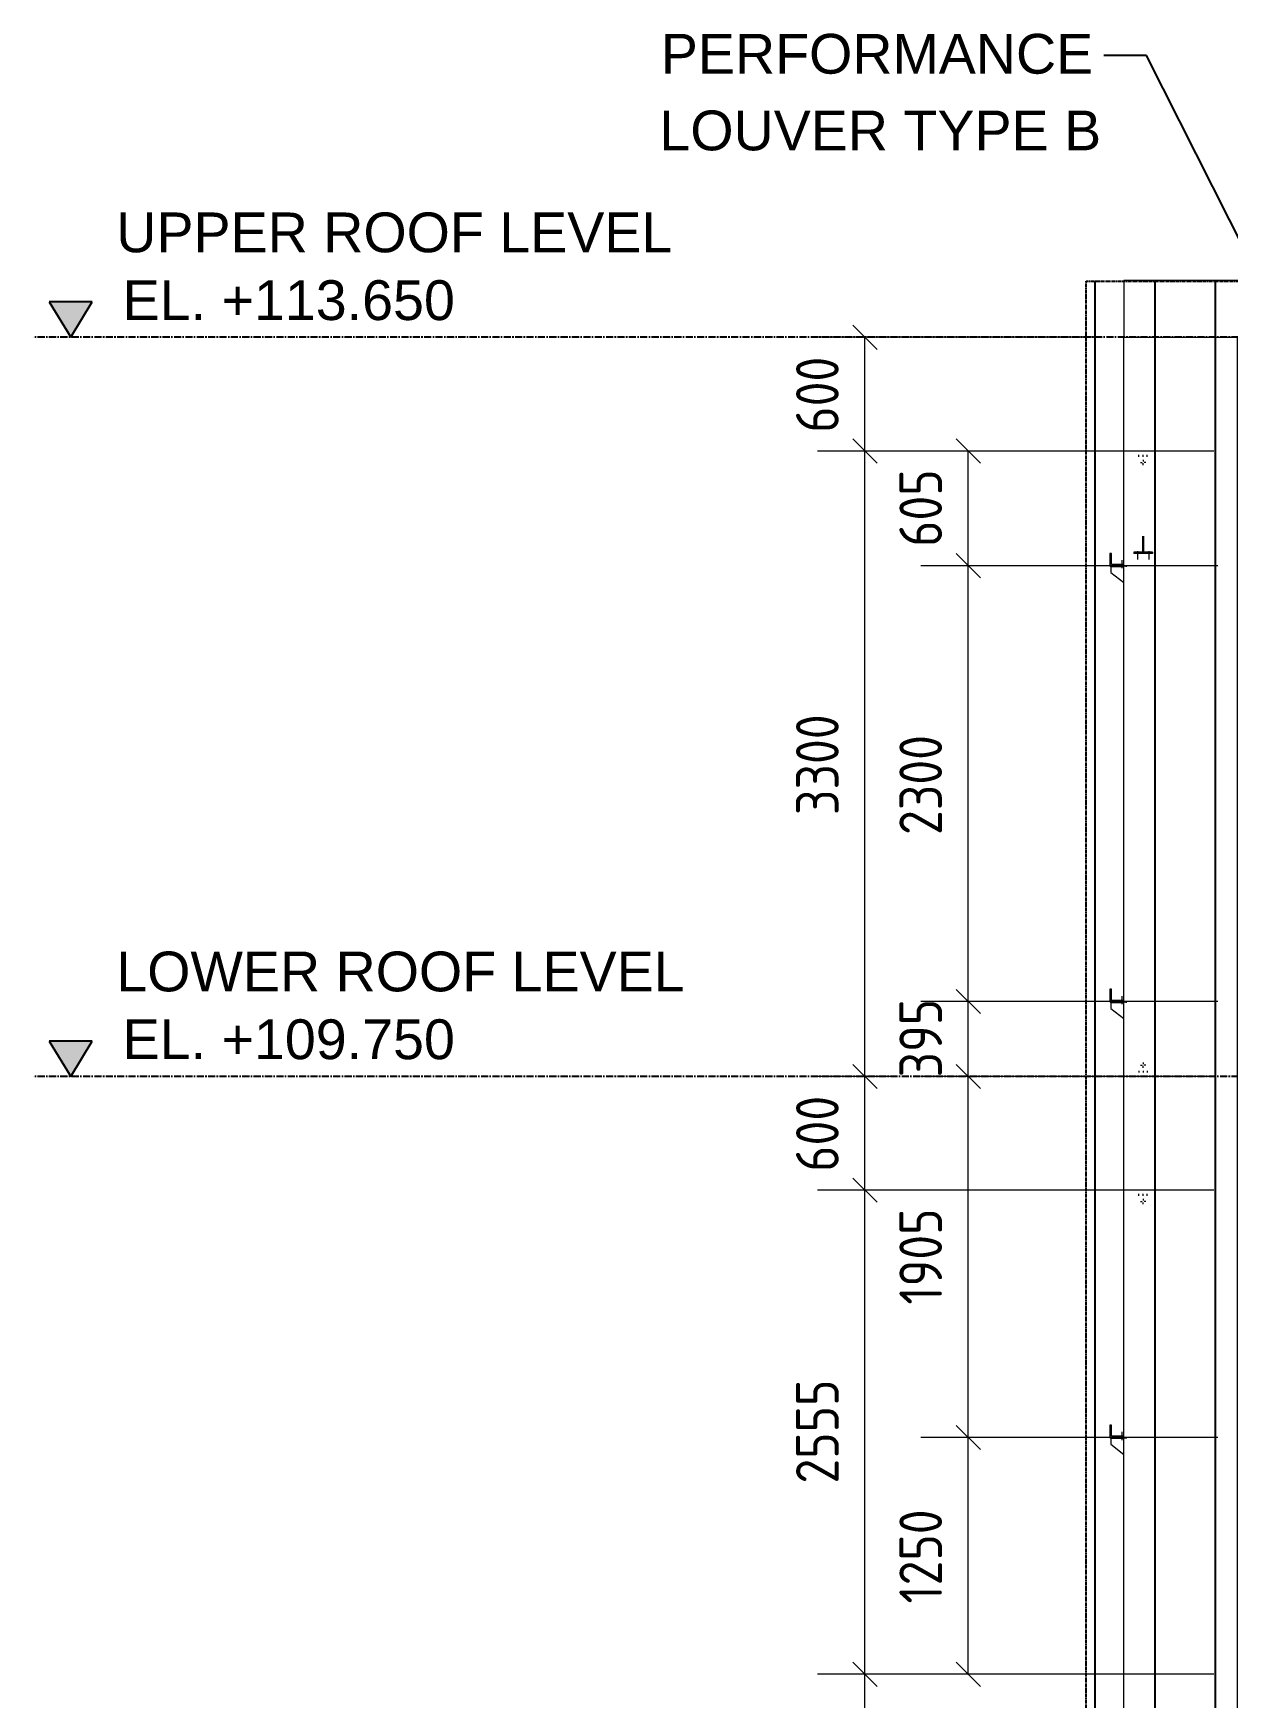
# Model space of a CAD drawing. Header units: millimetres. Extents: x -153298 to 620751, y -313239 to 250031.
# Drawn here: x 24877 to 31180, y -119183 to -110401 of the extents above; entities that cross this region are included whole.
import ezdxf

# ---------------------------------------------------------------- set-up
doc = ezdxf.new("R2010")
doc.units = ezdxf.units.MM
for name, pattern in [('CENTER', [2, 1.25, -0.25, 0.25, -0.25]), ('HIDDEN', [0.375, 0.25, -0.125]), ('XKITLINE00', [0]), ('XKITLINE02', [4, 2, -2])]:
    doc.linetypes.add(name, pattern=pattern)
for name, color, linetype, lineweight in [('Bolt', 7, 'Continuous', 0), ('Part', 7, 'Continuous', 0), ('Z-DIMENSIONS', 7, 'Continuous', 0)]:
    doc.layers.add(name, color=color, linetype=linetype, lineweight=lineweight)
doc.layers.add('HATCH', color=7, linetype='Continuous')
doc.layers.add('S-DIM', color=7, linetype='Continuous')
doc.styles.add('ISOCPEUR', font='isocpeur.ttf')
doc.styles.add('ROMANS', font='arial.ttf', dxfattribs={"width": 0.85})
doc.dimstyles.get("Standard").update_dxf_attribs({"dimtxt": 0.18, "dimasz": 0.18, "dimexe": 0.18, "dimexo": 0.0625, "dimgap": 0.09, "dimtad": 0, "dimtih": 1, "dimtoh": 1, "dimdec": 4, "dimzin": 0, "dimdsep": 46, "dimtxsty": 'Standard', "dimcen": 0.09, "dimclrd": 7, "dimclre": 7, "dimclrt": 7, "dimadec": 0, "dimazin": 0, "dimtfac": 1, "dimtdec": 4, "dimtofl": 0, "dimtmove": 0, "dimatfit": 3, "dimfxl": 1, "dimtolj": 1, "dimtzin": 0, "dimarcsym": 0})

# ---------------------------------------------------------------- blocks, each defined once
blk = doc.blocks.new('*A13421302')
at = {"layer": 'Part', "color": 7, "linetype": 'XKITLINE00', "lineweight": 0}
for p, q in [((295.707934, -6.465455), (295.707934, -6.705455)), ((295.707934, -6.705455), (296.257888, -7.133197))]:
    blk.add_line(p, q, dxfattribs=at)
blk = doc.blocks.new('*A13441304')
at = {"layer": 'Part', "color": 7, "linetype": 'XKITLINE00', "lineweight": 0}
for p, q in [((369.977907, 42.422545), (296.257891, 42.422545)), ((296.257891, 42.422545), (296.257891, 40.022545)), ((369.977907, 40.022545), (369.977907, 42.422545)), ((296.257896, 40.022545), (296.257891, 40.022545)), ((296.257891, 40.022545), (369.977907, 40.022545))]:
    blk.add_line(p, q, dxfattribs=at)
blk = doc.blocks.new('*A13521311')
at = {"layer": 'Part', "color": 7, "linetype": 'XKITLINE00', "lineweight": 0}
for p, q in [((296.257888, -24.857455), (296.257888, 40.022545)), ((296.257888, 40.022545), (301.057888, 40.022545)), ((301.057888, -20.634477), (301.057888, 40.022545)), ((301.057888, -24.857455), (301.057888, -21.864234))]:
    blk.add_line(p, q, dxfattribs=at)
blk = doc.blocks.new('*A15001456')
at = {"layer": 'Bolt'}
for points in [[(296.364, -6.417), (296.364, -6.465), (296.012, -6.465), (296.012, -6.417)], [(296.364, -6.417), (296.364, -6.465), (296.012, -6.465), (296.012, -6.417)], [(296.244, -6.369), (296.244, -6.417), (296.132, -6.417), (296.132, -6.369)], [(296.244, -6.369), (296.244, -6.417), (296.132, -6.417), (296.132, -6.369)]]:
    blk.add_hatch(color=7, dxfattribs=at).paths.add_polyline_path(points, flags=17)
at = {"layer": 'Bolt', "color": 7, "linetype": 'XKITLINE00', "lineweight": 0}
for p, q in [((296.188, -6.529), (296.188, -6.185)), ((296.188, -6.529), (296.188, -6.185)), ((296.012, -6.465), (296.012, -6.417)), ((296.012, -6.465), (296.012, -6.417)), ((296.132, -6.417), (296.132, -6.369)), ((296.132, -6.417), (296.132, -6.369)), ((296.244, -6.417), (296.244, -6.369)), ((296.244, -6.417), (296.244, -6.369)), ((296.364, -6.465), (296.364, -6.417)), ((296.364, -6.465), (296.364, -6.417))]:
    blk.add_line(p, q, dxfattribs=at)
blk = doc.blocks.new('*A15011457')
at = {"layer": 'Part', "color": 7, "linetype": 'XKITLINE00', "lineweight": 0}
for p, q in [((295.707934, -6.465455), (295.707934, -6.417455)), ((296.257888, -6.465455), (295.707934, -6.465455))]:
    blk.add_line(p, q, dxfattribs=at)
blk = doc.blocks.new('*A15021458')
at = {"layer": 'Bolt', "color": 7, "linetype": 'XKITLINE02', "lineweight": 0}
for p, q in [((296.891934, 3.782545), (296.891934, 3.862545)), ((296.891934, 3.782545), (296.891934, 3.862545)), ((297.067934, 3.782545), (297.067934, 3.862545)), ((297.067934, 3.782545), (297.067934, 3.862545)), ((297.243934, 3.782545), (297.243934, 3.862545)), ((297.243934, 3.782545), (297.243934, 3.862545))]:
    blk.add_line(p, q, dxfattribs=at)
blk = doc.blocks.new('*A15031459')
at = {"layer": 'Bolt', "color": 7, "linetype": 'XKITLINE00', "lineweight": 0}
for p, q in [((296.955908, 3.542545), (297.0305, 3.542545)), ((297.067908, 3.654545), (297.067908, 3.579953)), ((297.179908, 3.542545), (297.105316, 3.542545)), ((297.067908, 3.430545), (297.067908, 3.505137))]:
    blk.add_line(p, q, dxfattribs=at)
blk = doc.blocks.new('*A15041460')
at = {"layer": 'Part', "color": 7, "linetype": 'XKITLINE00', "lineweight": 0}
for p, q in [((295.707934, 30.334545), (295.707934, 30.382545)), ((296.257888, 30.334545), (295.707934, 30.334545))]:
    blk.add_line(p, q, dxfattribs=at)
blk = doc.blocks.new('*A15051461')
at = {"layer": 'Bolt'}
for points in [[(296.364, 11.983), (296.364, 11.935), (296.012, 11.935), (296.012, 11.983)], [(296.364, 11.983), (296.364, 11.935), (296.012, 11.935), (296.012, 11.983)], [(296.244, 12.031), (296.244, 11.983), (296.132, 11.983), (296.132, 12.031)], [(296.244, 12.031), (296.244, 11.983), (296.132, 11.983), (296.132, 12.031)]]:
    blk.add_hatch(color=7, dxfattribs=at).paths.add_polyline_path(points, flags=17)
at = {"layer": 'Bolt', "color": 7, "linetype": 'XKITLINE00', "lineweight": 0}
for p, q in [((296.012, 11.935), (296.012, 11.983)), ((296.012, 11.935), (296.012, 11.983)), ((296.132, 11.983), (296.132, 12.031)), ((296.132, 11.983), (296.132, 12.031)), ((296.188, 11.871), (296.188, 12.215)), ((296.188, 11.871), (296.188, 12.215)), ((296.244, 11.983), (296.244, 12.031)), ((296.244, 11.983), (296.244, 12.031)), ((296.364, 11.935), (296.364, 11.983)), ((296.364, 11.935), (296.364, 11.983))]:
    blk.add_line(p, q, dxfattribs=at)
blk = doc.blocks.new('*A15061462')
at = {"layer": 'Part', "color": 7, "linetype": 'XKITLINE00', "lineweight": 0}
for p, q in [((295.707934, 11.934545), (295.707934, 11.694545)), ((295.707934, 11.694545), (296.257888, 11.266803))]:
    blk.add_line(p, q, dxfattribs=at)
blk = doc.blocks.new('*A15071463')
at = {"layer": 'Part', "color": 7, "linetype": 'XKITLINE00', "lineweight": 0}
for p, q in [((295.707934, 11.934545), (295.707934, 11.982545)), ((296.257888, 11.934545), (295.707934, 11.934545))]:
    blk.add_line(p, q, dxfattribs=at)
blk = doc.blocks.new('*A15081464')
at = {"layer": 'Bolt'}
for points in [[(296.364, 30.383), (296.364, 30.335), (296.012, 30.335), (296.012, 30.383)], [(296.364, 30.383), (296.364, 30.335), (296.012, 30.335), (296.012, 30.383)], [(296.244, 30.431), (296.244, 30.383), (296.132, 30.383), (296.132, 30.431)], [(296.244, 30.431), (296.244, 30.383), (296.132, 30.383), (296.132, 30.431)]]:
    blk.add_hatch(color=7, dxfattribs=at).paths.add_polyline_path(points, flags=17)
at = {"layer": 'Bolt', "color": 7, "linetype": 'XKITLINE00', "lineweight": 0}
for p, q in [((296.012, 30.335), (296.012, 30.383)), ((296.012, 30.335), (296.012, 30.383)), ((296.132, 30.383), (296.132, 30.431)), ((296.132, 30.383), (296.132, 30.431)), ((296.188, 30.271), (296.188, 30.615)), ((296.188, 30.271), (296.188, 30.615)), ((296.244, 30.383), (296.244, 30.431)), ((296.244, 30.383), (296.244, 30.431)), ((296.364, 30.335), (296.364, 30.383)), ((296.364, 30.335), (296.364, 30.383))]:
    blk.add_line(p, q, dxfattribs=at)
blk = doc.blocks.new('*A15091465')
at = {"layer": 'Part', "color": 7, "linetype": 'XKITLINE00', "lineweight": 0}
for p, q in [((295.707934, 30.334545), (295.707934, 30.094545)), ((295.707934, 30.094545), (296.257888, 29.666803))]:
    blk.add_line(p, q, dxfattribs=at)
blk = doc.blocks.new('*A15101466')
at = {"layer": 'Bolt', "color": 7, "linetype": 'XKITLINE00', "lineweight": 0}
for p, q in [((296.95596, 9.302545), (297.030552, 9.302545)), ((297.06796, 9.414545), (297.06796, 9.339953)), ((297.06796, 9.190545), (297.06796, 9.265137)), ((297.17996, 9.302545), (297.105368, 9.302545))]:
    blk.add_line(p, q, dxfattribs=at)
blk = doc.blocks.new('*A15111467')
at = {"layer": 'Bolt', "color": 7, "linetype": 'XKITLINE02', "lineweight": 0}
for p, q in [((296.891934, 9.062545), (296.891934, 8.982545)), ((296.891934, 9.062545), (296.891934, 8.982545)), ((297.067934, 9.062545), (297.067934, 8.982545)), ((297.067934, 9.062545), (297.067934, 8.982545)), ((297.243934, 9.062545), (297.243934, 8.982545)), ((297.243934, 9.062545), (297.243934, 8.982545))]:
    blk.add_line(p, q, dxfattribs=at)
blk = doc.blocks.new('*A15121468')
at = {"layer": 'Bolt', "color": 7, "linetype": 'XKITLINE02', "lineweight": 0}
for p, q in [((296.891934, 34.982545), (296.891934, 35.062545)), ((296.891934, 34.982545), (296.891934, 35.062545)), ((297.067934, 34.982545), (297.067934, 35.062545)), ((297.067934, 34.982545), (297.067934, 35.062545)), ((297.243934, 34.982545), (297.243934, 35.062545)), ((297.243934, 34.982545), (297.243934, 35.062545))]:
    blk.add_line(p, q, dxfattribs=at)
blk = doc.blocks.new('*A15131469')
at = {"layer": 'Bolt', "color": 7, "linetype": 'XKITLINE00', "lineweight": 0}
for p, q in [((296.955908, 34.742545), (297.0305, 34.742545)), ((297.067908, 34.854545), (297.067908, 34.779953)), ((297.067908, 34.630545), (297.067908, 34.705137)), ((297.179908, 34.742545), (297.105316, 34.742545))]:
    blk.add_line(p, q, dxfattribs=at)
blk = doc.blocks.new('*A15211475')
at = {"layer": 'Part', "color": 7, "linetype": 'XKITLINE00', "lineweight": 0}
for p, q in [((295.731934, 30.902545), (295.667934, 30.902545)), ((295.667934, 30.902545), (295.667934, 30.382545)), ((295.667934, 30.382545), (296.257888, 30.382545)), ((295.731934, 30.430545), (295.731934, 30.902545)), ((296.257888, 30.430545), (295.731934, 30.430545))]:
    blk.add_line(p, q, dxfattribs=at)
blk = doc.blocks.new('*A15221476')
at = {"layer": 'Part', "color": 7, "linetype": 'XKITLINE00', "lineweight": 0}
for p, q in [((295.731934, 12.502545), (295.667934, 12.502545)), ((295.667934, 12.502545), (295.667934, 11.982545)), ((295.667934, 11.982545), (296.257888, 11.982545)), ((295.731934, 12.030545), (295.731934, 12.502545)), ((296.257888, 12.030545), (295.731934, 12.030545))]:
    blk.add_line(p, q, dxfattribs=at)
blk = doc.blocks.new('*A15351489')
at = {"layer": 'Bolt'}
for points in [[(296.884, 30.951), (296.884, 30.903), (296.772, 30.903), (296.772, 30.951)], [(297.364, 30.951), (297.364, 30.903), (297.252, 30.903), (297.252, 30.951)]]:
    blk.add_hatch(color=7, dxfattribs=at).paths.add_polyline_path(points, flags=17)
at = {"layer": 'Bolt', "color": 7, "linetype": 'XKITLINE00', "lineweight": 0}
for p, q in [((296.772, 30.951), (296.772, 30.903)), ((296.828, 30.99), (296.828, 30.647)), ((296.884, 30.951), (296.884, 30.903)), ((297.252, 30.951), (297.252, 30.903)), ((297.308, 30.99), (297.308, 30.647)), ((297.364, 30.951), (297.364, 30.903))]:
    blk.add_line(p, q, dxfattribs=at)
blk = doc.blocks.new('*A15361490')
at = {"layer": 'Part', "color": 7, "linetype": 'XKITLINE00', "lineweight": 0}
for p, q in [((297.043934, 31.626101), (297.043934, 30.950545)), ((297.091934, 30.950545), (297.091934, 31.626101)), ((297.043934, 31.190545), (297.091934, 31.190545)), ((297.043934, 30.950545), (297.091934, 30.950545))]:
    blk.add_line(p, q, dxfattribs=at)
blk = doc.blocks.new('*A15371491')
at = {"layer": 'Part', "color": 7, "linetype": 'XKITLINE00', "lineweight": 0}
for p, q in [((297.467934, 30.950545), (296.667934, 30.950545)), ((296.667934, 30.950545), (296.667934, 30.902545)), ((297.467934, 30.950545), (297.467934, 30.902545)), ((297.467934, 30.902545), (296.667934, 30.902545))]:
    blk.add_line(p, q, dxfattribs=at)
blk = doc.blocks.new('*A15441497')
at = {"layer": 'Part', "color": 7, "linetype": 'XKITLINE00', "lineweight": 0}
for p, q in [((295.731934, -5.897455), (295.667934, -5.897455)), ((295.667934, -5.897455), (295.667934, -6.417455)), ((295.731934, -6.369455), (295.731934, -5.897455)), ((295.667934, -6.417455), (296.257888, -6.417455)), ((296.257888, -6.369455), (295.731934, -6.369455))]:
    blk.add_line(p, q, dxfattribs=at)
blk = doc.blocks.new('*A29192828')
at = {"layer": 'Z-DIMENSIONS', "color": 7, "linetype": 'XKITLINE00', "lineweight": 0}
for p, q in [((289.178214, -5.908338), (290.196448, -6.926572)), ((300.217888, -6.417455), (287.677331, -6.417455)), ((289.687331, -16.417455), (289.687331, -6.417455)), ((289.178214, -15.908338), (290.196448, -16.926572)), ((300.057888, -16.417455), (287.677331, -16.417455))]:
    blk.add_line(p, q, dxfattribs=at)
at = {"layer": 'Z-DIMENSIONS', "color": 7}
for p in [(289.687331, -6.417455), (289.687331, -16.417455)]:
    blk.add_point(p, dxfattribs=at)
at = {"layer": 'Z-DIMENSIONS', "color": 7, "style": 'ISOCPEUR', "width": 0.85}
blk.add_text('1250', height=1.8, rotation=90.00021, dxfattribs=at).set_placement((288.577331, -13.428392))
blk = doc.blocks.new('*A29202829')
at = {"layer": 'Z-DIMENSIONS', "color": 7, "linetype": 'XKITLINE00', "lineweight": 0}
for p, q in [((289.178214, 9.331662), (290.196448, 8.313428)), ((300.057888, 8.822545), (288.937331, 8.822545)), ((289.687331, -6.417455), (289.687331, 8.822545)), ((289.178214, -5.908338), (290.196448, -6.926572)), ((300.217888, -6.417455), (287.677331, -6.417455))]:
    blk.add_line(p, q, dxfattribs=at)
at = {"layer": 'Z-DIMENSIONS', "color": 7}
for p in [(289.687331, 8.822545), (289.687331, -6.417455)]:
    blk.add_point(p, dxfattribs=at)
at = {"layer": 'Z-DIMENSIONS', "color": 7, "style": 'ISOCPEUR', "width": 0.85}
blk.add_text('1905', height=1.8, rotation=90.00021, dxfattribs=at).set_placement((288.577331, -0.808392))
blk = doc.blocks.new('*A29212830')
at = {"layer": 'Z-DIMENSIONS', "color": 7, "linetype": 'XKITLINE00', "lineweight": 0}
for p, q in [((284.816132, 4.531662), (285.834366, 3.513428)), ((300.057888, 4.022545), (283.315249, 4.022545)), ((285.325249, -16.417455), (285.325249, 4.022545)), ((284.816132, -15.908338), (285.834366, -16.926572)), ((300.057888, -16.417455), (283.315249, -16.417455))]:
    blk.add_line(p, q, dxfattribs=at)
at = {"layer": 'Z-DIMENSIONS', "color": 7}
for p in [(285.325249, 4.022545), (285.325249, -16.417455)]:
    blk.add_point(p, dxfattribs=at)
at = {"layer": 'Z-DIMENSIONS', "color": 7, "style": 'ISOCPEUR', "width": 0.85}
blk.add_text('2555', height=1.8, rotation=90.00021, dxfattribs=at).set_placement((284.215249, -8.36308))
blk = doc.blocks.new('*A29232832')
at = {"layer": 'Z-DIMENSIONS', "color": 7, "linetype": 'XKITLINE00', "lineweight": 0}
for p, q in [((284.816132, -15.908338), (285.834366, -16.926572)), ((300.057888, -16.417455), (283.315249, -16.417455)), ((285.325249, -23.177455), (285.325249, -16.417455)), ((308.057907, -23.177455), (283.315249, -23.177455)), ((284.816132, -22.668338), (285.834366, -23.686572))]:
    blk.add_line(p, q, dxfattribs=at)
at = {"layer": 'Z-DIMENSIONS', "color": 7}
for p in [(285.325249, -16.417455), (285.325249, -23.177455)]:
    blk.add_point(p, dxfattribs=at)
at = {"layer": 'Z-DIMENSIONS', "color": 7, "style": 'ISOCPEUR', "width": 0.85}
blk.add_text('845', height=1.8, rotation=90.00021, dxfattribs=at).set_placement((284.215249, -21.499017))
blk = doc.blocks.new('*A29242833')
at = {"layer": 'Z-DIMENSIONS', "color": 7, "linetype": 'XKITLINE00', "lineweight": 0}
for p, q in [((300.217888, 30.382545), (287.677331, 30.382545)), ((289.178214, 30.891662), (290.196448, 29.873428)), ((289.687331, 11.982545), (289.687331, 30.382545)), ((300.217888, 11.982545), (288.937331, 11.982545)), ((289.178214, 12.491662), (290.196448, 11.473428))]:
    blk.add_line(p, q, dxfattribs=at)
at = {"layer": 'Z-DIMENSIONS', "color": 7}
for p in [(289.687331, 30.382545), (289.687331, 11.982545)]:
    blk.add_point(p, dxfattribs=at)
at = {"layer": 'Z-DIMENSIONS', "color": 7, "style": 'ISOCPEUR', "width": 0.85}
blk.add_text('2300', height=1.8, rotation=90.00021, dxfattribs=at).set_placement((288.577331, 19.01692))
blk = doc.blocks.new('*A29252834')
at = {"layer": 'Z-DIMENSIONS', "color": 7, "linetype": 'XKITLINE00', "lineweight": 0}
for p, q in [((300.057888, 35.222545), (287.677331, 35.222545)), ((289.178214, 35.731662), (290.196448, 34.713428)), ((289.687331, 30.382545), (289.687331, 35.222545)), ((300.217888, 30.382545), (287.677331, 30.382545)), ((289.178214, 30.891662), (290.196448, 29.873428))]:
    blk.add_line(p, q, dxfattribs=at)
at = {"layer": 'Z-DIMENSIONS', "color": 7}
for p in [(289.687331, 35.222545), (289.687331, 30.382545)]:
    blk.add_point(p, dxfattribs=at)
at = {"layer": 'Z-DIMENSIONS', "color": 7, "style": 'ISOCPEUR', "width": 0.85}
blk.add_text('605', height=1.8, rotation=90.00021, dxfattribs=at).set_placement((288.577331, 31.178326))
blk = doc.blocks.new('*A29262835')
at = {"layer": 'Z-DIMENSIONS', "color": 7, "linetype": 'XKITLINE00', "lineweight": 0}
for p, q in [((284.816132, 9.331662), (285.834366, 8.313428)), ((286.417331, 8.822545), (283.315249, 8.822545)), ((285.325249, 4.022545), (285.325249, 8.822545)), ((300.057888, 8.822545), (288.937331, 8.822545)), ((284.816132, 4.531662), (285.834366, 3.513428)), ((300.057888, 4.022545), (283.315249, 4.022545))]:
    blk.add_line(p, q, dxfattribs=at)
at = {"layer": 'Z-DIMENSIONS', "color": 7}
for p in [(285.325249, 8.822545), (285.325249, 4.022545)]:
    blk.add_point(p, dxfattribs=at)
at = {"layer": 'Z-DIMENSIONS', "color": 7, "style": 'ISOCPEUR', "width": 0.85}
blk.add_text('600', height=1.8, rotation=90.00021, dxfattribs=at).set_placement((284.215249, 4.798326))
blk = doc.blocks.new('*A29272836')
at = {"layer": 'Z-DIMENSIONS', "color": 7, "linetype": 'XKITLINE00', "lineweight": 0}
for p, q in [((300.057888, 35.222545), (283.315249, 35.222545)), ((284.816132, 35.731662), (285.834366, 34.713428)), ((285.325249, 8.822545), (285.325249, 35.222545)), ((284.816132, 9.331662), (285.834366, 8.313428)), ((286.417331, 8.822545), (283.315249, 8.822545)), ((300.057888, 8.822545), (288.937331, 8.822545))]:
    blk.add_line(p, q, dxfattribs=at)
at = {"layer": 'Z-DIMENSIONS', "color": 7}
for p in [(285.325249, 35.222545), (285.325249, 8.822545)]:
    blk.add_point(p, dxfattribs=at)
at = {"layer": 'Z-DIMENSIONS', "color": 7, "style": 'ISOCPEUR', "width": 0.85}
blk.add_text('3300', height=1.8, rotation=90.00021, dxfattribs=at).set_placement((284.215249, 19.85692))
blk = doc.blocks.new('*A29282837')
at = {"layer": 'Z-DIMENSIONS', "color": 7, "linetype": 'XKITLINE00', "lineweight": 0}
for p, q in [((284.816132, 40.531662), (285.834366, 39.513428)), ((295.257891, 40.022545), (283.315249, 40.022545)), ((285.325249, 35.222545), (285.325249, 40.022545)), ((300.057888, 35.222545), (283.315249, 35.222545)), ((284.816132, 35.731662), (285.834366, 34.713428))]:
    blk.add_line(p, q, dxfattribs=at)
at = {"layer": 'Z-DIMENSIONS', "color": 7}
for p in [(285.325249, 40.022545), (285.325249, 35.222545)]:
    blk.add_point(p, dxfattribs=at)
at = {"layer": 'Z-DIMENSIONS', "color": 7, "style": 'ISOCPEUR', "width": 0.85}
blk.add_text('600', height=1.8, rotation=90.00021, dxfattribs=at).set_placement((284.215249, 35.998326))
blk = doc.blocks.new('*A29292838')
at = {"layer": 'Z-DIMENSIONS', "color": 7, "linetype": 'XKITLINE00', "lineweight": 0}
for p, q in [((300.217888, 11.982545), (287.677331, 11.982545)), ((289.178214, 12.491662), (290.196448, 11.473428)), ((289.687331, 8.822545), (289.687331, 11.982545)), ((289.178214, 9.331662), (290.196448, 8.313428)), ((300.057888, 8.822545), (287.677331, 8.822545))]:
    blk.add_line(p, q, dxfattribs=at)
at = {"layer": 'Z-DIMENSIONS', "color": 7}
for p in [(289.687331, 11.982545), (289.687331, 8.822545)]:
    blk.add_point(p, dxfattribs=at)
at = {"layer": 'Z-DIMENSIONS', "color": 7, "style": 'ISOCPEUR', "width": 0.85}
blk.add_text('395', height=1.8, rotation=90.00021, dxfattribs=at).set_placement((288.577331, 8.778326))

msp = doc.modelspace()

# ---------------------------------------------------------------- hatches: boundary and pattern name
for points in [[(24961.8213, -111818.2557), (25075.3823, -112004.9884), (25188.9434, -111818.2557)], [(24961.8213, -115718.2557), (25075.3823, -115904.9884), (25188.9434, -115718.2557)]]:
    msp.add_hatch(color=7).paths.add_polyline_path(points)
at = {"layer": 'HATCH'}
h = msp.add_hatch(dxfattribs=at)
h.set_pattern_fill('ANSI31', scale=100, angle=45)
h.set_pattern_definition([(90, (0, -142230.9), (-317.5, 0), [])])
h.paths.add_polyline_path([(30433.5472, -111708.2371), (43397.7713, -111708.2371), (43397.7713, -120104.9884), (30433.5472, -120104.9884)])

# ---------------------------------------------------------------- linework, layer by layer
at = {"color": 7}
for p, q in [((25188.9434, -111818.2557), (24961.8213, -111818.2557)), ((24961.8213, -111818.2557), (25075.3823, -112004.9884)), ((25075.3823, -112004.9884), (25188.9434, -111818.2557)), ((25188.9434, -115718.2557), (24961.8213, -115718.2557)), ((24961.8213, -115718.2557), (25075.3823, -115904.9884)), ((25075.3823, -115904.9884), (25188.9434, -115718.2557))]:
    msp.add_line(p, q, dxfattribs=at)
at = {"color": 7, "linetype": 'CENTER', "ltscale": 30}
for p, q in [((59557.5016, -112004.9884), (24877.4489, -112004.9884)), ((59557.5016, -115904.9884), (24877.4489, -115904.9884))]:
    msp.add_line(p, q, dxfattribs=at)
at = {"color": 7, "linetype": 'HIDDEN', "ltscale": 20}
msp.add_lwpolyline([(30433.5472, -111708.2371), (43397.7713, -111708.2371), (43397.7713, -120104.9884), (30433.5472, -120104.9884)], close=True, dxfattribs=at)

# ---------------------------------------------------------------- block references
at = {"color": 7, "lineweight": 0, "xscale": 125, "yscale": 125, "zscale": 125}
for name in ['*A13441304', '*A29282837', '*A13521311', '*A29272836', '*A29252834', '*A15121468', '*A15131469', '*A15361490', '*A29242833', '*A15211475', '*A15081464', '*A15371491', '*A15351489', '*A15041460', '*A15091465', '*A29292838', '*A15221476', '*A15051461', '*A15071463', '*A15061462', '*A29262835', '*A29202829', '*A15101466', '*A15111467', '*A29212830', '*A15021458', '*A15031459', '*A29192828', '*A15441497', '*A15011457', '*A13421302', '*A15001456', '*A29232832']:
    msp.add_blockref(name, (-6399.4671, -117007.8065), dxfattribs=at)

# ---------------------------------------------------------------- texts
at = {"color": 7, "style": 'ROMANS'}
for s, p in [('EL. +113.650', (25348.7244, -111913.9544)), ('EL. +109.750', (25348.7244, -115813.9544))]:
    msp.add_text(s, height=210, dxfattribs=at).set_placement(p)
at = {"layer": 'S-DIM', "color": 7, "style": 'ROMANS'}
for s, p in [('PERFORMANCE', (28188.8078, -110613.8527)), ('LOUVER TYPE B', (28181.4672, -111018.3366)), ('UPPER ROOF LEVEL', (25315.4582, -111556.2838)), ('LOWER ROOF LEVEL', (25315.4582, -115456.2838))]:
    msp.add_text(s, height=210, dxfattribs=at).set_placement(p)

# ---------------------------------------------------------------- leaders
at = {"color": 7}
msp.add_leader([(31363.5919, -111729.4904), (30751.513, -110517.1893), (30527.0816, -110517.1893)], dimstyle='Standard', override={"dimasz": 100, "dimgap": 0.09, "dimtad": 0, "dimclrd": 7}, dxfattribs=at)

doc.saveas('drawing.dxf')
